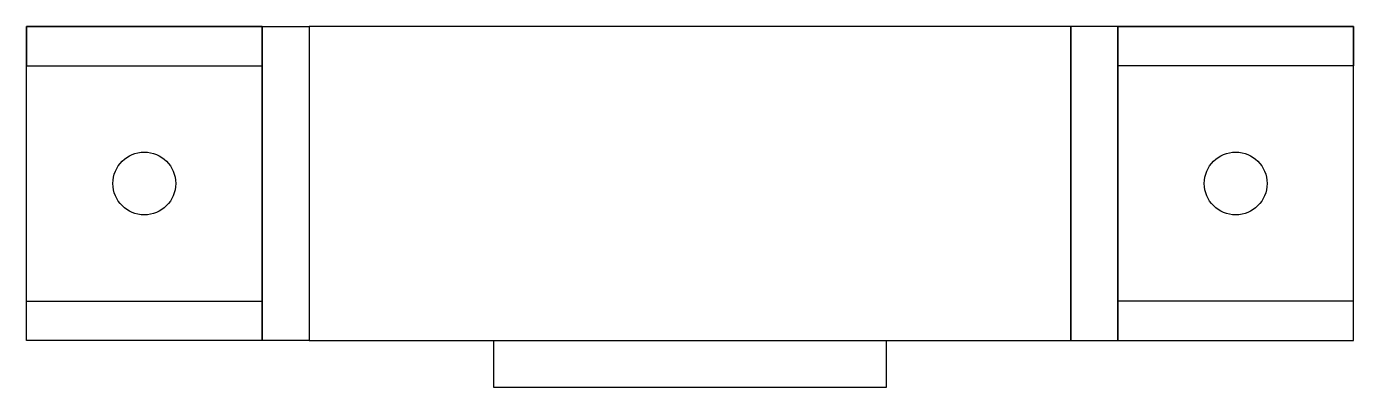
# Model space of a CAD drawing. Header units: millimetres. Extents: x -18 to 66.5, y -3 to 20.
import ezdxf

# ---------------------------------------------------------------- set-up
doc = ezdxf.new("R2010")
doc.units = ezdxf.units.MM
doc.layers.get('0').update_dxf_attribs({"linetype": 'CONTINUOUS'})

msp = doc.modelspace()

# ---------------------------------------------------------------- linework, layer by layer
for points in [[(0, 0), (-3, 0), (-18, 0), (-18, 20), (-3, 20), (-18, 20), (-18, 17.5), (-3, 17.5), (-3, 20), (-3, 0), (-18, 0), (-18, 2.5), (-3, 2.5), (-3, 0), (-3, 20), (0, 20)], [(0, 0), (48.5, 0), (51.5, 0), (66.5, 0), (66.5, 20), (51.5, 20), (66.5, 20), (66.5, 17.5), (51.5, 17.5), (51.5, 20), (51.5, 0), (66.5, 0), (66.5, 2.5), (51.5, 2.5), (51.5, 0), (51.5, 20), (48.5, 20), (48.5, 0), (48.5, 20), (0, 20)], [(11.75, 0), (36.75, 0), (36.75, -3), (11.75, -3)]]:
    msp.add_lwpolyline(points, close=True)
for centre in [(-10.5, 10), (59, 10)]:
    msp.add_circle(centre, 2)

doc.saveas('drawing.dxf')
